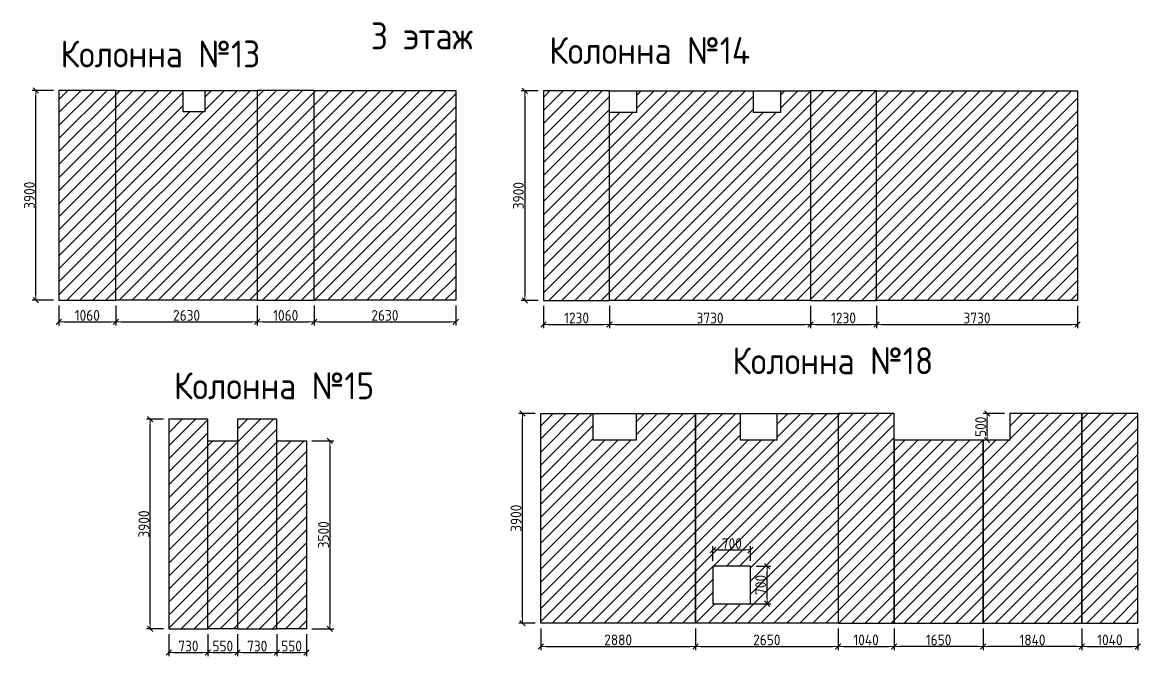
# Model space of a CAD drawing. Header units: millimetres. Extents: x 209 to 1046824, y -248937 to 510758.
# Drawn here: x 435027 to 455822, y 460592 to 472542 of the extents above; entities that cross this region are included whole.
import ezdxf

# ---------------------------------------------------------------- set-up
doc = ezdxf.new("R2010")
doc.units = ezdxf.units.MM
doc.layers.add('$AUDIT_BAD_LAYER1', color=7, linetype='Continuous')
for name, color, linetype, lineweight in [('Основные линии', 7, 'Continuous', 30), ('осново', 7, 'Continuous', 30), ('Размеры', 7, 'Continuous', 15)]:
    doc.layers.add(name, color=color, linetype=linetype, lineweight=lineweight)
doc.styles.add('СПДС', font='isocpeur.ttf', dxfattribs={"width": 0.9})
doc.dimstyles.new('Размера А3', dxfattribs={"dimtxt": 200, "dimasz": 100, "dimexe": 70, "dimexo": 100, "dimgap": 20, "dimtad": 1, "dimdec": 0, "dimrnd": 10, "dimzin": 0, "dimdsep": 46, "dimtxsty": 'СПДС', "dimblk": 'ARROWHEAD_6', "dimcen": 1, "dimclrd": 256, "dimclre": 256, "dimclrt": 256, "dimazin": 0, "dimtfac": 1, "dimtdec": 0, "dimtmove": 2, "dimatfit": 3, "dimfxl": 1, "dimtolj": 1, "dimtzin": 0, "dimarcsym": 0})

# ---------------------------------------------------------------- blocks, each defined once
blk = doc.blocks.new('ARROWHEAD_6')
at = {"color": 0, "linetype": 'Continuous'}
for p, q in [((0, 0), (-1, 0)), ((-0.5, -0.5), (0.5, 0.5))]:
    blk.add_line(p, q, dxfattribs=at)
blk = doc.blocks.new('*D1550')
at = {"layer": 'Defpoints', "color": 0, "lineweight": 30, "transparency": 16777216}
for p in [(444327, 465266), (444666, 465266), (444666, 461366)]:
    blk.add_point(p, dxfattribs=at)
at = {"layer": 'Размеры', "lineweight": -2, "transparency": 16777216}
for p, q in [((444566, 465266), (444257, 465266)), ((444327, 461466), (444327, 465166)), ((444566, 461366), (444257, 461366))]:
    blk.add_line(p, q, dxfattribs=at)
at = {"layer": 'Размеры', "lineweight": -2, "transparency": 16777216, "xscale": 100, "yscale": 100, "zscale": 100}
for p, rotation in [((444327, 465266), 90), ((444327, 461366), 270)]:
    blk.add_blockref('ARROWHEAD_6', p, dxfattribs=dict(at, rotation=rotation))
at = {"layer": 'Размеры', "transparency": 16777216, "insert": (444207, 463316), "char_height": 200, "attachment_point": 5, "rotation": 90, "style": 'СПДС'}
blk.add_mtext('\\A1;3900', dxfattribs=at)
blk = doc.blocks.new('*D1551')
at = {"layer": 'Defpoints', "color": 0, "lineweight": 30, "transparency": 16777216}
for p in [(444666, 461366), (447546, 461366), (447546, 460932)]:
    blk.add_point(p, dxfattribs=at)
at = {"layer": 'Размеры', "lineweight": -2, "transparency": 16777216}
for p, q in [((444666, 461266), (444666, 460862)), ((447546, 461266), (447546, 460862)), ((444766, 460932), (447446, 460932))]:
    blk.add_line(p, q, dxfattribs=at)
at = {"layer": 'Размеры', "lineweight": -2, "transparency": 16777216, "xscale": 100, "yscale": 100, "zscale": 100, "rotation": 180}
blk.add_blockref('ARROWHEAD_6', (444666, 460932), dxfattribs=at)
at = {"layer": 'Размеры', "lineweight": -2, "transparency": 16777216, "xscale": 100, "yscale": 100, "zscale": 100}
blk.add_blockref('ARROWHEAD_6', (447546, 460932), dxfattribs=at)
at = {"layer": 'Размеры', "transparency": 16777216, "insert": (446106, 461052), "char_height": 200, "attachment_point": 5, "style": 'СПДС'}
blk.add_mtext('\\A1;2880', dxfattribs=at)
blk = doc.blocks.new('*D1552')
at = {"layer": 'Defpoints', "color": 0, "lineweight": 30, "transparency": 16777216}
for p in [(448570, 462725), (447870, 462426), (448570, 462426)]:
    blk.add_point(p, dxfattribs=at)
at = {"layer": 'Размеры', "lineweight": -2, "transparency": 16777216}
for p, q in [((447870, 462526), (447870, 462795)), ((447970, 462725), (448470, 462725)), ((448570, 462526), (448570, 462795))]:
    blk.add_line(p, q, dxfattribs=at)
at = {"layer": 'Размеры', "lineweight": -2, "transparency": 16777216, "xscale": 100, "yscale": 100, "zscale": 100, "rotation": 180}
blk.add_blockref('ARROWHEAD_6', (447870, 462725), dxfattribs=at)
at = {"layer": 'Размеры', "lineweight": -2, "transparency": 16777216, "xscale": 100, "yscale": 100, "zscale": 100}
blk.add_blockref('ARROWHEAD_6', (448570, 462725), dxfattribs=at)
at = {"layer": 'Размеры', "transparency": 16777216, "insert": (448220, 462845), "char_height": 200, "attachment_point": 5, "style": 'СПДС'}
blk.add_mtext('\\A1;700', dxfattribs=at)
blk = doc.blocks.new('*D1553')
at = {"layer": 'Defpoints', "color": 0, "lineweight": 30, "transparency": 16777216}
for p in [(448570, 462426), (448876, 462426), (448471, 461726)]:
    blk.add_point(p, dxfattribs=at)
at = {"layer": 'Размеры', "lineweight": -2, "transparency": 16777216}
for p, q in [((448670, 462426), (448946, 462426)), ((448876, 461826), (448876, 462326)), ((448571, 461726), (448946, 461726))]:
    blk.add_line(p, q, dxfattribs=at)
at = {"layer": 'Размеры', "lineweight": -2, "transparency": 16777216, "xscale": 100, "yscale": 100, "zscale": 100}
for p, rotation in [((448876, 462426), 90), ((448876, 461726), 270)]:
    blk.add_blockref('ARROWHEAD_6', p, dxfattribs=dict(at, rotation=rotation))
at = {"layer": 'Размеры', "transparency": 16777216, "insert": (448756, 462076), "char_height": 200, "attachment_point": 5, "rotation": 90, "style": 'СПДС'}
blk.add_mtext('\\A1;700', dxfattribs=at)
blk = doc.blocks.new('*D1554')
at = {"layer": 'Defpoints', "color": 0, "lineweight": 30, "transparency": 16777216}
for p in [(447546, 461366), (450196, 461366), (450196, 460932)]:
    blk.add_point(p, dxfattribs=at)
at = {"layer": 'Размеры', "lineweight": -2, "transparency": 16777216}
for p, q in [((447546, 461266), (447546, 460862)), ((450196, 461266), (450196, 460862)), ((447646, 460932), (450096, 460932))]:
    blk.add_line(p, q, dxfattribs=at)
at = {"layer": 'Размеры', "lineweight": -2, "transparency": 16777216, "xscale": 100, "yscale": 100, "zscale": 100, "rotation": 180}
blk.add_blockref('ARROWHEAD_6', (447546, 460932), dxfattribs=at)
at = {"layer": 'Размеры', "lineweight": -2, "transparency": 16777216, "xscale": 100, "yscale": 100, "zscale": 100}
blk.add_blockref('ARROWHEAD_6', (450196, 460932), dxfattribs=at)
at = {"layer": 'Размеры', "transparency": 16777216, "insert": (448871, 461052), "char_height": 200, "attachment_point": 5, "style": 'СПДС'}
blk.add_mtext('\\A1;2650', dxfattribs=at)
blk = doc.blocks.new('*D1555')
at = {"layer": 'Defpoints', "color": 0, "lineweight": 30, "transparency": 16777216}
for p in [(450196, 461366), (451239, 461366), (451239, 460932)]:
    blk.add_point(p, dxfattribs=at)
at = {"layer": 'Размеры', "lineweight": -2, "transparency": 16777216}
for p, q in [((450196, 461266), (450196, 460862)), ((451239, 461266), (451239, 460862)), ((450296, 460932), (451139, 460932))]:
    blk.add_line(p, q, dxfattribs=at)
at = {"layer": 'Размеры', "lineweight": -2, "transparency": 16777216, "xscale": 100, "yscale": 100, "zscale": 100, "rotation": 180}
blk.add_blockref('ARROWHEAD_6', (450196, 460932), dxfattribs=at)
at = {"layer": 'Размеры', "lineweight": -2, "transparency": 16777216, "xscale": 100, "yscale": 100, "zscale": 100}
blk.add_blockref('ARROWHEAD_6', (451239, 460932), dxfattribs=at)
at = {"layer": 'Размеры', "transparency": 16777216, "insert": (450717, 461052), "char_height": 200, "attachment_point": 5, "style": 'СПДС'}
blk.add_mtext('\\A1;1040', dxfattribs=at)
blk = doc.blocks.new('*D1556')
at = {"layer": 'Defpoints', "color": 0, "lineweight": 30, "transparency": 16777216}
for p in [(451239, 461366), (452892, 461366), (451239, 460932)]:
    blk.add_point(p, dxfattribs=at)
at = {"layer": 'Размеры', "lineweight": -2, "transparency": 16777216}
for p, q in [((451239, 461266), (451239, 460862)), ((452892, 461266), (452892, 460862)), ((452792, 460932), (451339, 460932))]:
    blk.add_line(p, q, dxfattribs=at)
at = {"layer": 'Размеры', "lineweight": -2, "transparency": 16777216, "xscale": 100, "yscale": 100, "zscale": 100, "rotation": 180}
blk.add_blockref('ARROWHEAD_6', (451239, 460932), dxfattribs=at)
at = {"layer": 'Размеры', "lineweight": -2, "transparency": 16777216, "xscale": 100, "yscale": 100, "zscale": 100}
blk.add_blockref('ARROWHEAD_6', (452892, 460932), dxfattribs=at)
at = {"layer": 'Размеры', "transparency": 16777216, "insert": (452066, 461052), "char_height": 200, "attachment_point": 5, "style": 'СПДС'}
blk.add_mtext('\\A1;1650', dxfattribs=at)
blk = doc.blocks.new('*D1557')
at = {"layer": 'Defpoints', "color": 0, "lineweight": 30, "transparency": 16777216}
for p in [(452892, 461366), (454729, 461366), (452892, 460932)]:
    blk.add_point(p, dxfattribs=at)
at = {"layer": 'Размеры', "lineweight": -2, "transparency": 16777216}
for p, q in [((452892, 461266), (452892, 460862)), ((454729, 461266), (454729, 460862)), ((454629, 460932), (452992, 460932))]:
    blk.add_line(p, q, dxfattribs=at)
at = {"layer": 'Размеры', "lineweight": -2, "transparency": 16777216, "xscale": 100, "yscale": 100, "zscale": 100, "rotation": 180}
blk.add_blockref('ARROWHEAD_6', (452892, 460932), dxfattribs=at)
at = {"layer": 'Размеры', "lineweight": -2, "transparency": 16777216, "xscale": 100, "yscale": 100, "zscale": 100}
blk.add_blockref('ARROWHEAD_6', (454729, 460932), dxfattribs=at)
at = {"layer": 'Размеры', "transparency": 16777216, "insert": (453811, 461052), "char_height": 200, "attachment_point": 5, "style": 'СПДС'}
blk.add_mtext('\\A1;1840', dxfattribs=at)
blk = doc.blocks.new('*D1558')
at = {"layer": 'Defpoints', "color": 0, "lineweight": 30, "transparency": 16777216}
for p in [(454729, 461366), (455772, 461366), (455772, 460932)]:
    blk.add_point(p, dxfattribs=at)
at = {"layer": 'Размеры', "lineweight": -2, "transparency": 16777216}
for p, q in [((454729, 461266), (454729, 460862)), ((455772, 461266), (455772, 460862)), ((454829, 460932), (455672, 460932))]:
    blk.add_line(p, q, dxfattribs=at)
at = {"layer": 'Размеры', "lineweight": -2, "transparency": 16777216, "xscale": 100, "yscale": 100, "zscale": 100, "rotation": 180}
blk.add_blockref('ARROWHEAD_6', (454729, 460932), dxfattribs=at)
at = {"layer": 'Размеры', "lineweight": -2, "transparency": 16777216, "xscale": 100, "yscale": 100, "zscale": 100}
blk.add_blockref('ARROWHEAD_6', (455772, 460932), dxfattribs=at)
at = {"layer": 'Размеры', "transparency": 16777216, "insert": (455251, 461052), "char_height": 200, "attachment_point": 5, "style": 'СПДС'}
blk.add_mtext('\\A1;1040', dxfattribs=at)
blk = doc.blocks.new('*D1559')
at = {"layer": 'Defpoints', "color": 0, "lineweight": 30, "transparency": 16777216}
for p in [(452966, 465266), (453392, 465266), (453392, 464770)]:
    blk.add_point(p, dxfattribs=at)
at = {"layer": 'Размеры', "lineweight": -2, "transparency": 16777216}
for p, q in [((453292, 465266), (452896, 465266)), ((452966, 464870), (452966, 465166)), ((453292, 464770), (452896, 464770))]:
    blk.add_line(p, q, dxfattribs=at)
at = {"layer": 'Размеры', "lineweight": -2, "transparency": 16777216, "xscale": 100, "yscale": 100, "zscale": 100}
for p, rotation in [((452966, 465266), 90), ((452966, 464770), 270)]:
    blk.add_blockref('ARROWHEAD_6', p, dxfattribs=dict(at, rotation=rotation))
at = {"layer": 'Размеры', "transparency": 16777216, "insert": (452846, 465018), "char_height": 200, "attachment_point": 5, "rotation": 90, "style": 'СПДС'}
blk.add_mtext('\\A1;500', dxfattribs=at)
blk = doc.blocks.new('*D1560')
at = {"layer": 'Defpoints', "color": 0, "lineweight": 30, "transparency": 16777216}
for p in [(444718, 471268), (444372, 467368), (444718, 467368)]:
    blk.add_point(p, dxfattribs=at)
at = {"layer": 'Размеры', "lineweight": -2, "transparency": 16777216}
for p, q in [((444618, 471268), (444302, 471268)), ((444372, 471168), (444372, 467468)), ((444618, 467368), (444302, 467368))]:
    blk.add_line(p, q, dxfattribs=at)
at = {"layer": 'Размеры', "lineweight": -2, "transparency": 16777216, "xscale": 100, "yscale": 100, "zscale": 100}
for p, rotation in [((444372, 471268), 90), ((444372, 467368), 270)]:
    blk.add_blockref('ARROWHEAD_6', p, dxfattribs=dict(at, rotation=rotation))
at = {"layer": 'Размеры', "transparency": 16777216, "insert": (444252, 469318), "char_height": 200, "attachment_point": 5, "rotation": 90, "style": 'СПДС'}
blk.add_mtext('\\A1;3900', dxfattribs=at)
blk = doc.blocks.new('*D1561')
at = {"layer": 'Defpoints', "color": 0, "lineweight": 30, "transparency": 16777216}
for p in [(444718, 467368), (445948, 467368), (445948, 466922)]:
    blk.add_point(p, dxfattribs=at)
at = {"layer": 'Размеры', "lineweight": -2, "transparency": 16777216}
for p, q in [((444718, 467268), (444718, 466852)), ((445948, 467268), (445948, 466852)), ((444818, 466922), (445848, 466922))]:
    blk.add_line(p, q, dxfattribs=at)
at = {"layer": 'Размеры', "lineweight": -2, "transparency": 16777216, "xscale": 100, "yscale": 100, "zscale": 100, "rotation": 180}
blk.add_blockref('ARROWHEAD_6', (444718, 466922), dxfattribs=at)
at = {"layer": 'Размеры', "lineweight": -2, "transparency": 16777216, "xscale": 100, "yscale": 100, "zscale": 100}
blk.add_blockref('ARROWHEAD_6', (445948, 466922), dxfattribs=at)
at = {"layer": 'Размеры', "transparency": 16777216, "insert": (445333, 467042), "char_height": 200, "attachment_point": 5, "style": 'СПДС'}
blk.add_mtext('\\A1;1230', dxfattribs=at)
blk = doc.blocks.new('*D1562')
at = {"layer": 'Defpoints', "color": 0, "lineweight": 30, "transparency": 16777216}
for p in [(445948, 467368), (449682, 467368), (449682, 466922)]:
    blk.add_point(p, dxfattribs=at)
at = {"layer": 'Размеры', "lineweight": -2, "transparency": 16777216}
for p, q in [((445948, 467268), (445948, 466852)), ((449682, 467268), (449682, 466852)), ((446048, 466922), (449582, 466922))]:
    blk.add_line(p, q, dxfattribs=at)
at = {"layer": 'Размеры', "lineweight": -2, "transparency": 16777216, "xscale": 100, "yscale": 100, "zscale": 100, "rotation": 180}
blk.add_blockref('ARROWHEAD_6', (445948, 466922), dxfattribs=at)
at = {"layer": 'Размеры', "lineweight": -2, "transparency": 16777216, "xscale": 100, "yscale": 100, "zscale": 100}
blk.add_blockref('ARROWHEAD_6', (449682, 466922), dxfattribs=at)
at = {"layer": 'Размеры', "transparency": 16777216, "insert": (447815, 467042), "char_height": 200, "attachment_point": 5, "style": 'СПДС'}
blk.add_mtext('\\A1;3730', dxfattribs=at)
blk = doc.blocks.new('*D1563')
at = {"layer": 'Defpoints', "color": 0, "lineweight": 30, "transparency": 16777216}
for p in [(449682, 467368), (450912, 467368), (450912, 466922)]:
    blk.add_point(p, dxfattribs=at)
at = {"layer": 'Размеры', "lineweight": -2, "transparency": 16777216}
for p, q in [((449682, 467268), (449682, 466852)), ((450912, 467268), (450912, 466852)), ((449782, 466922), (450812, 466922))]:
    blk.add_line(p, q, dxfattribs=at)
at = {"layer": 'Размеры', "lineweight": -2, "transparency": 16777216, "xscale": 100, "yscale": 100, "zscale": 100, "rotation": 180}
blk.add_blockref('ARROWHEAD_6', (449682, 466922), dxfattribs=at)
at = {"layer": 'Размеры', "lineweight": -2, "transparency": 16777216, "xscale": 100, "yscale": 100, "zscale": 100}
blk.add_blockref('ARROWHEAD_6', (450912, 466922), dxfattribs=at)
at = {"layer": 'Размеры', "transparency": 16777216, "insert": (450297, 467042), "char_height": 200, "attachment_point": 5, "style": 'СПДС'}
blk.add_mtext('\\A1;1230', dxfattribs=at)
blk = doc.blocks.new('*D1564')
at = {"layer": 'Defpoints', "color": 0, "lineweight": 30, "transparency": 16777216}
for p in [(450912, 467368), (454646, 467368), (454646, 466922)]:
    blk.add_point(p, dxfattribs=at)
at = {"layer": 'Размеры', "lineweight": -2, "transparency": 16777216}
for p, q in [((450912, 467268), (450912, 466852)), ((454646, 467268), (454646, 466852)), ((451012, 466922), (454546, 466922))]:
    blk.add_line(p, q, dxfattribs=at)
at = {"layer": 'Размеры', "lineweight": -2, "transparency": 16777216, "xscale": 100, "yscale": 100, "zscale": 100, "rotation": 180}
blk.add_blockref('ARROWHEAD_6', (450912, 466922), dxfattribs=at)
at = {"layer": 'Размеры', "lineweight": -2, "transparency": 16777216, "xscale": 100, "yscale": 100, "zscale": 100}
blk.add_blockref('ARROWHEAD_6', (454646, 466922), dxfattribs=at)
at = {"layer": 'Размеры', "transparency": 16777216, "insert": (452779, 467042), "char_height": 200, "attachment_point": 5, "style": 'СПДС'}
blk.add_mtext('\\A1;3730', dxfattribs=at)
blk = doc.blocks.new('*D1565')
at = {"layer": 'Defpoints', "color": 0, "lineweight": 30, "transparency": 16777216}
for p in [(435278, 471275), (435707, 471275), (435707, 467375)]:
    blk.add_point(p, dxfattribs=at)
at = {"layer": 'Размеры', "lineweight": -2, "transparency": 16777216}
for p, q in [((435607, 471275), (435208, 471275)), ((435278, 467475), (435278, 471175)), ((435607, 467375), (435208, 467375))]:
    blk.add_line(p, q, dxfattribs=at)
at = {"layer": 'Размеры', "lineweight": -2, "transparency": 16777216, "xscale": 100, "yscale": 100, "zscale": 100}
for p, rotation in [((435278, 471275), 90), ((435278, 467375), 270)]:
    blk.add_blockref('ARROWHEAD_6', p, dxfattribs=dict(at, rotation=rotation))
at = {"layer": 'Размеры', "transparency": 16777216, "insert": (435158, 469325), "char_height": 200, "attachment_point": 5, "rotation": 90, "style": 'СПДС'}
blk.add_mtext('\\A1;3900', dxfattribs=at)
blk = doc.blocks.new('*D1566')
at = {"layer": 'Defpoints', "color": 0, "lineweight": 30, "transparency": 16777216}
for p in [(435707, 467375), (436764, 467375), (436764, 466970)]:
    blk.add_point(p, dxfattribs=at)
at = {"layer": 'Размеры', "lineweight": -2, "transparency": 16777216}
for p, q in [((435707, 467275), (435707, 466900)), ((436764, 467275), (436764, 466900)), ((435807, 466970), (436664, 466970))]:
    blk.add_line(p, q, dxfattribs=at)
at = {"layer": 'Размеры', "lineweight": -2, "transparency": 16777216, "xscale": 100, "yscale": 100, "zscale": 100, "rotation": 180}
blk.add_blockref('ARROWHEAD_6', (435707, 466970), dxfattribs=at)
at = {"layer": 'Размеры', "lineweight": -2, "transparency": 16777216, "xscale": 100, "yscale": 100, "zscale": 100}
blk.add_blockref('ARROWHEAD_6', (436764, 466970), dxfattribs=at)
at = {"layer": 'Размеры', "transparency": 16777216, "insert": (436235, 467090), "char_height": 200, "attachment_point": 5, "style": 'СПДС'}
blk.add_mtext('\\A1;1060', dxfattribs=at)
blk = doc.blocks.new('*D1567')
at = {"layer": 'Defpoints', "color": 0, "lineweight": 30, "transparency": 16777216}
for p in [(436764, 467375), (439396, 467375), (439396, 466970)]:
    blk.add_point(p, dxfattribs=at)
at = {"layer": 'Размеры', "lineweight": -2, "transparency": 16777216}
for p, q in [((436764, 467275), (436764, 466900)), ((439396, 467275), (439396, 466900)), ((436864, 466970), (439296, 466970))]:
    blk.add_line(p, q, dxfattribs=at)
at = {"layer": 'Размеры', "lineweight": -2, "transparency": 16777216, "xscale": 100, "yscale": 100, "zscale": 100, "rotation": 180}
blk.add_blockref('ARROWHEAD_6', (436764, 466970), dxfattribs=at)
at = {"layer": 'Размеры', "lineweight": -2, "transparency": 16777216, "xscale": 100, "yscale": 100, "zscale": 100}
blk.add_blockref('ARROWHEAD_6', (439396, 466970), dxfattribs=at)
at = {"layer": 'Размеры', "transparency": 16777216, "insert": (438080, 467090), "char_height": 200, "attachment_point": 5, "style": 'СПДС'}
blk.add_mtext('\\A1;2630', dxfattribs=at)
blk = doc.blocks.new('*D1568')
at = {"layer": 'Defpoints', "color": 0, "lineweight": 30, "transparency": 16777216}
for p in [(439396, 467375), (440453, 467375), (440453, 466970)]:
    blk.add_point(p, dxfattribs=at)
at = {"layer": 'Размеры', "lineweight": -2, "transparency": 16777216}
for p, q in [((439396, 467275), (439396, 466900)), ((440453, 467275), (440453, 466900)), ((439496, 466970), (440353, 466970))]:
    blk.add_line(p, q, dxfattribs=at)
at = {"layer": 'Размеры', "lineweight": -2, "transparency": 16777216, "xscale": 100, "yscale": 100, "zscale": 100, "rotation": 180}
blk.add_blockref('ARROWHEAD_6', (439396, 466970), dxfattribs=at)
at = {"layer": 'Размеры', "lineweight": -2, "transparency": 16777216, "xscale": 100, "yscale": 100, "zscale": 100}
blk.add_blockref('ARROWHEAD_6', (440453, 466970), dxfattribs=at)
at = {"layer": 'Размеры', "transparency": 16777216, "insert": (439924, 467090), "char_height": 200, "attachment_point": 5, "style": 'СПДС'}
blk.add_mtext('\\A1;1060', dxfattribs=at)
blk = doc.blocks.new('*D1569')
at = {"layer": 'Defpoints', "color": 0, "lineweight": 30, "transparency": 16777216}
for p in [(440453, 467375), (443085, 467375), (443085, 466970)]:
    blk.add_point(p, dxfattribs=at)
at = {"layer": 'Размеры', "lineweight": -2, "transparency": 16777216}
for p, q in [((440453, 467275), (440453, 466900)), ((443085, 467275), (443085, 466900)), ((440553, 466970), (442985, 466970))]:
    blk.add_line(p, q, dxfattribs=at)
at = {"layer": 'Размеры', "lineweight": -2, "transparency": 16777216, "xscale": 100, "yscale": 100, "zscale": 100, "rotation": 180}
blk.add_blockref('ARROWHEAD_6', (440453, 466970), dxfattribs=at)
at = {"layer": 'Размеры', "lineweight": -2, "transparency": 16777216, "xscale": 100, "yscale": 100, "zscale": 100}
blk.add_blockref('ARROWHEAD_6', (443085, 466970), dxfattribs=at)
at = {"layer": 'Размеры', "transparency": 16777216, "insert": (441769, 467090), "char_height": 200, "attachment_point": 5, "style": 'СПДС'}
blk.add_mtext('\\A1;2630', dxfattribs=at)
blk = doc.blocks.new('*D1574')
at = {"layer": 'Defpoints', "color": 0, "lineweight": 30, "transparency": 16777216}
for p in [(437406, 465158), (437750, 465158), (437750, 461258)]:
    blk.add_point(p, dxfattribs=at)
at = {"layer": 'Размеры', "lineweight": -2, "transparency": 16777216}
for p, q in [((437650, 465158), (437336, 465158)), ((437406, 461358), (437406, 465058)), ((437650, 461258), (437336, 461258))]:
    blk.add_line(p, q, dxfattribs=at)
at = {"layer": 'Размеры', "lineweight": -2, "transparency": 16777216, "xscale": 100, "yscale": 100, "zscale": 100}
for p, rotation in [((437406, 465158), 90), ((437406, 461258), 270)]:
    blk.add_blockref('ARROWHEAD_6', p, dxfattribs=dict(at, rotation=rotation))
at = {"layer": 'Размеры', "transparency": 16777216, "insert": (437286, 463208), "char_height": 200, "attachment_point": 5, "rotation": 90, "style": 'СПДС'}
blk.add_mtext('\\A1;3900', dxfattribs=at)
blk = doc.blocks.new('*D1575')
at = {"layer": 'Defpoints', "color": 0, "lineweight": 30, "transparency": 16777216}
for p in [(440310, 464758), (440310, 461258), (440747, 461258)]:
    blk.add_point(p, dxfattribs=at)
at = {"layer": 'Размеры', "lineweight": -2, "transparency": 16777216}
for p, q in [((440410, 464758), (440817, 464758)), ((440747, 464658), (440747, 461358)), ((440410, 461258), (440817, 461258))]:
    blk.add_line(p, q, dxfattribs=at)
at = {"layer": 'Размеры', "lineweight": -2, "transparency": 16777216, "xscale": 100, "yscale": 100, "zscale": 100}
for p, rotation in [((440747, 464758), 90), ((440747, 461258), 270)]:
    blk.add_blockref('ARROWHEAD_6', p, dxfattribs=dict(at, rotation=rotation))
at = {"layer": 'Размеры', "transparency": 16777216, "insert": (440627, 463008), "char_height": 200, "attachment_point": 5, "rotation": 90, "style": 'СПДС'}
blk.add_mtext('\\A1;3500', dxfattribs=at)
blk = doc.blocks.new('*D1576')
at = {"layer": 'Defpoints', "color": 0, "lineweight": 30, "transparency": 16777216}
for p in [(437750, 461258), (438478, 461258), (438478, 460817)]:
    blk.add_point(p, dxfattribs=at)
at = {"layer": 'Размеры', "lineweight": -2, "transparency": 16777216}
for p, q in [((437750, 461158), (437750, 460747)), ((438478, 461158), (438478, 460747)), ((437850, 460817), (438378, 460817))]:
    blk.add_line(p, q, dxfattribs=at)
at = {"layer": 'Размеры', "lineweight": -2, "transparency": 16777216, "xscale": 100, "yscale": 100, "zscale": 100, "rotation": 180}
blk.add_blockref('ARROWHEAD_6', (437750, 460817), dxfattribs=at)
at = {"layer": 'Размеры', "lineweight": -2, "transparency": 16777216, "xscale": 100, "yscale": 100, "zscale": 100}
blk.add_blockref('ARROWHEAD_6', (438478, 460817), dxfattribs=at)
at = {"layer": 'Размеры', "transparency": 16777216, "insert": (438114, 460937), "char_height": 200, "attachment_point": 5, "style": 'СПДС'}
blk.add_mtext('\\A1;730', dxfattribs=at)
blk = doc.blocks.new('*D1577')
at = {"layer": 'Defpoints', "color": 0, "lineweight": 30, "transparency": 16777216}
for p in [(438478, 461258), (439030, 461258), (439030, 460817)]:
    blk.add_point(p, dxfattribs=at)
at = {"layer": 'Размеры', "lineweight": -2, "transparency": 16777216}
for p, q in [((438478, 461158), (438478, 460747)), ((439030, 461158), (439030, 460747)), ((438578, 460817), (438930, 460817))]:
    blk.add_line(p, q, dxfattribs=at)
at = {"layer": 'Размеры', "lineweight": -2, "transparency": 16777216, "xscale": 100, "yscale": 100, "zscale": 100, "rotation": 180}
blk.add_blockref('ARROWHEAD_6', (438478, 460817), dxfattribs=at)
at = {"layer": 'Размеры', "lineweight": -2, "transparency": 16777216, "xscale": 100, "yscale": 100, "zscale": 100}
blk.add_blockref('ARROWHEAD_6', (439030, 460817), dxfattribs=at)
at = {"layer": 'Размеры', "transparency": 16777216, "insert": (438754, 460937), "char_height": 200, "attachment_point": 5, "style": 'СПДС'}
blk.add_mtext('\\A1;550', dxfattribs=at)
blk = doc.blocks.new('*D1578')
at = {"layer": 'Defpoints', "color": 0, "lineweight": 30, "transparency": 16777216}
for p in [(439030, 461258), (439758, 461258), (439758, 460817)]:
    blk.add_point(p, dxfattribs=at)
at = {"layer": 'Размеры', "lineweight": -2, "transparency": 16777216}
for p, q in [((439030, 461158), (439030, 460747)), ((439758, 461158), (439758, 460747)), ((439130, 460817), (439658, 460817))]:
    blk.add_line(p, q, dxfattribs=at)
at = {"layer": 'Размеры', "lineweight": -2, "transparency": 16777216, "xscale": 100, "yscale": 100, "zscale": 100, "rotation": 180}
blk.add_blockref('ARROWHEAD_6', (439030, 460817), dxfattribs=at)
at = {"layer": 'Размеры', "lineweight": -2, "transparency": 16777216, "xscale": 100, "yscale": 100, "zscale": 100}
blk.add_blockref('ARROWHEAD_6', (439758, 460817), dxfattribs=at)
at = {"layer": 'Размеры', "transparency": 16777216, "insert": (439394, 460937), "char_height": 200, "attachment_point": 5, "style": 'СПДС'}
blk.add_mtext('\\A1;730', dxfattribs=at)
blk = doc.blocks.new('*D1579')
at = {"layer": 'Defpoints', "color": 0, "lineweight": 30, "transparency": 16777216}
for p in [(439758, 461258), (440310, 461258), (440310, 460817)]:
    blk.add_point(p, dxfattribs=at)
at = {"layer": 'Размеры', "lineweight": -2, "transparency": 16777216}
for p, q in [((439758, 461158), (439758, 460747)), ((440310, 461158), (440310, 460747)), ((439858, 460817), (440210, 460817))]:
    blk.add_line(p, q, dxfattribs=at)
at = {"layer": 'Размеры', "lineweight": -2, "transparency": 16777216, "xscale": 100, "yscale": 100, "zscale": 100, "rotation": 180}
blk.add_blockref('ARROWHEAD_6', (439758, 460817), dxfattribs=at)
at = {"layer": 'Размеры', "lineweight": -2, "transparency": 16777216, "xscale": 100, "yscale": 100, "zscale": 100}
blk.add_blockref('ARROWHEAD_6', (440310, 460817), dxfattribs=at)
at = {"layer": 'Размеры', "transparency": 16777216, "insert": (440034, 460937), "char_height": 200, "attachment_point": 5, "style": 'СПДС'}
blk.add_mtext('\\A1;550', dxfattribs=at)

msp = doc.modelspace()

# ---------------------------------------------------------------- hatches: boundary and pattern name
at = {"layer": '$AUDIT_BAD_LAYER1', "true_color": 0x139b48, "transparency": 33554559}
h = msp.add_hatch(dxfattribs=at)
h.set_pattern_fill('ANSI31', color=114, scale=54, style=0)
h.paths.add_polyline_path([(450222.9, 452905.3), (450222.9, 453305.3), (449494.9, 453305.3), (449494.9, 449405.3), (450222.9, 449405.3)])
h.paths.add_polyline_path([(450774.9, 452905.3), (450222.9, 452905.3), (450222.9, 449405.3), (450774.9, 449405.3)])
h.paths.add_polyline_path([(451502.9, 453305.3), (450774.9, 453305.3), (450774.9, 449405.3), (451502.9, 449405.3)])
h.paths.add_polyline_path([(452054.9, 452905.3), (451502.9, 452905.3), (451502.9, 449405.3), (452054.9, 449405.3)])
h.paths.add_polyline_path([(436763.8, 471275.2), (435706.7, 471275.2), (435706.7, 467375.2), (436763.8, 467375.2)])
h.paths.add_polyline_path([(439395.8, 471275.2), (438417.7, 471275.2), (438417.7, 470875.2), (438017.7, 470875.2), (438017.7, 471275.2), (436763.8, 471275.2), (436763.8, 467375.2), (439395.8, 467375.2)])
h.paths.add_polyline_path([(440452.9, 471275.2), (439395.8, 471275.2), (439395.8, 467375.2), (440452.9, 467375.2)])
h.paths.add_polyline_path([(443084.9, 471275.2), (440452.9, 471275.2), (440452.9, 467375.2), (443084.9, 467375.2)])
h.paths.add_polyline_path([(445947.5, 471267.8), (444717.5, 471267.8), (444717.5, 467367.8), (445947.5, 467367.8)])
h.paths.add_polyline_path([(449681.5, 471267.8), (449122.7, 471267.8), (449122.7, 470867.8), (448622.7, 470867.8), (448622.7, 471267.8), (446447.5, 471267.8), (446447.5, 470867.8), (445947.5, 470867.8), (445947.5, 467367.8), (449681.5, 467367.8)])
h.paths.add_polyline_path([(450911.5, 471267.8), (449681.5, 471267.8), (449681.5, 467367.8), (450911.5, 467367.8)])
h.paths.add_polyline_path([(454645.5, 471267.8), (450911.5, 471267.8), (450911.5, 467367.8), (454645.5, 467367.8)])
h.paths.add_polyline_path([(438478.5, 465157.8), (437750.5, 465157.8), (437750.5, 461257.8), (438478.5, 461257.8)])
h.paths.add_polyline_path([(439030.5, 464757.8), (438478.5, 464757.8), (438478.5, 461257.8), (439030.5, 461257.8)])
h.paths.add_polyline_path([(439758.5, 464757.8), (439758.5, 465157.8), (439030.5, 465157.8), (439030.5, 461257.8), (439758.5, 461257.8)])
h.paths.add_polyline_path([(440310.5, 464757.8), (439758.5, 464757.8), (439758.5, 461257.8), (440310.5, 461257.8)])
h.paths.add_polyline_path([(447545.8, 465266.1), (446441, 465266.1), (446441, 464770.3), (445644.7, 464770.3), (445644.7, 465266.1), (444665.8, 465266.1), (444665.8, 461366.1), (447545.8, 461366.1)])
h.paths.add_polyline_path([(450195.8, 465266.1), (449059.8, 465266.1), (449059.8, 464770.3), (448380.7, 464770.3), (448380.7, 465266.1), (447545.8, 465266.1), (447545.8, 461366.1), (450195.8, 461366.1)])
h.paths.add_polyline_path([(448569.9, 462425.8), (448569.9, 461725.8), (447869.9, 461725.8), (447869.9, 462425.8)], flags=16)
h.paths.add_polyline_path([(451239, 464770.3), (451239, 465266.1), (450195.8, 465266.1), (450195.8, 461366.1), (451239, 461366.1)])
h.paths.add_polyline_path([(452892.5, 464770.3), (451239, 464770.3), (451239, 461366.1), (452892.5, 461366.1)])
h.paths.add_polyline_path([(454729.3, 465266.1), (453392.5, 465266.1), (453392.5, 464770.3), (452892.5, 464770.3), (452892.5, 461366.1), (454729.3, 461366.1)])
h.paths.add_polyline_path([(455772.5, 465266.1), (454729.3, 465266.1), (454729.3, 461366.1), (455772.5, 461366.1)])
h.paths.add_polyline_path([(438594.6, 459529.1), (437178.6, 459529.1), (437178.6, 455629.1), (438594.6, 455629.1)])
h.paths.add_polyline_path([(440186.6, 459529.1), (439134.6, 459529.1), (439134.6, 459129.1), (438594.6, 459129.1), (438594.6, 455629.1), (440186.6, 455629.1)])
h.paths.add_polyline_path([(441602.6, 459529.1), (440186.6, 459529.1), (440186.6, 455629.1), (441602.6, 455629.1)])
h.paths.add_polyline_path([(443194.6, 459129.1), (442654.6, 459129.1), (442654.6, 459529.1), (441602.6, 459529.1), (441602.6, 455629.1), (443194.6, 455629.1)])
h.paths.add_polyline_path([(446210.4, 459457.1), (444560.4, 459457.1), (444560.4, 455557.1), (446210.4, 455557.1)])
h.paths.add_polyline_path([(448045.4, 458961.3), (446210.4, 458961.3), (446210.4, 455557.1), (448045.4, 455557.1)])
h.paths.add_polyline_path([(449695.4, 459457.1), (448045.4, 459457.1), (448045.4, 458961.3), (448045.4, 455557.1), (449695.4, 455557.1)])
h.paths.add_polyline_path([(451530.4, 459457.1), (450374.5, 459457.1), (450374.5, 458961.3), (449695.4, 458961.3), (449695.4, 455557.1), (451530.4, 455557.1)])
h.paths.add_polyline_path([(438328.2, 453041), (438328.2, 453441), (437788.2, 453441), (437788.2, 453041), (437788.2, 449541), (438328.2, 449541)])
h.paths.add_polyline_path([(438868.2, 453041), (438868.2, 453441), (438328.2, 453441), (438328.2, 453041), (438328.2, 449541), (438868.2, 449541)])
h.paths.add_polyline_path([(439408.2, 453041), (439408.2, 453441), (438868.2, 453441), (438868.2, 453041), (438868.2, 449541), (439408.2, 449541)])
h.paths.add_polyline_path([(439948.2, 453041), (439408.2, 453041), (439408.2, 449541), (439948.2, 449541)])
h.paths.add_polyline_path([(445136.7, 452949.8), (445136.7, 453349.8), (444408.7, 453349.8), (444408.7, 449449.8), (445136.7, 449449.8)])
h.paths.add_polyline_path([(445688.7, 452949.8), (445136.7, 452949.8), (445136.7, 449449.8), (445688.7, 449449.8)])
h.paths.add_polyline_path([(446416.7, 452949.8), (446416.7, 453349.8), (445688.7, 453349.8), (445688.7, 449449.8), (446416.7, 449449.8)])
h.paths.add_polyline_path([(446968.7, 452949.8), (446416.7, 452949.8), (446416.7, 449449.8), (446968.7, 449449.8)])

# ---------------------------------------------------------------- linework, layer by layer
at = {"layer": 'Основные линии'}
for points in [[(435706.7, 467375.2), (436763.8, 467375.2), (436763.8, 471275.2), (435706.7, 471275.2)], [(436763.8, 467375.2), (436763.8, 471275.2), (439395.8, 471275.2), (439395.8, 467375.2)], [(438017.7, 471275.2), (438417.7, 471275.2), (438417.7, 470875.2), (438017.7, 470875.2)], [(439395.8, 467375.2), (440452.9, 467375.2), (440452.9, 471275.2), (439395.8, 471275.2)], [(440452.9, 467375.2), (440452.9, 471275.2), (443084.9, 471275.2), (443084.9, 467375.2)], [(444717.5, 467367.8), (445947.5, 467367.8), (445947.5, 471267.8), (444717.5, 471267.8)], [(445947.5, 467367.8), (445947.5, 471267.8), (449681.5, 471267.8), (449681.5, 467367.8)], [(445947.5, 471267.8), (446447.5, 471267.8), (446447.5, 470867.8), (445947.5, 470867.8)], [(448622.7, 471267.8), (449122.7, 471267.8), (449122.7, 470867.8), (448622.7, 470867.8)], [(449681.5, 467367.8), (450911.5, 467367.8), (450911.5, 471267.8), (449681.5, 471267.8)], [(450911.5, 467367.8), (450911.5, 471267.8), (454645.5, 471267.8), (454645.5, 467367.8)], [(444665.8, 465266.1), (447545.8, 465266.1), (447545.8, 461366.1), (444665.8, 461366.1)], [(445644.7, 465266.1), (446441, 465266.1), (446441, 464770.3), (445644.7, 464770.3)], [(450195.8, 465266.1), (450195.8, 461366.1), (447545.8, 461366.1), (447545.8, 465266.1)], [(448380.7, 465266.1), (449059.8, 465266.1), (449059.8, 464770.3), (448380.7, 464770.3)], [(450195.8, 461366.1), (451239, 461366.1), (451239, 465266.1), (450195.8, 465266.1)], [(454729.3, 461366.1), (455772.5, 461366.1), (455772.5, 465266.1), (454729.3, 465266.1)], [(437750.5, 461257.8), (438478.5, 461257.8), (438478.5, 465157.8), (437750.5, 465157.8)], [(439030.5, 461257.8), (439758.5, 461257.8), (439758.5, 465157.8), (439030.5, 465157.8)], [(438478.5, 461257.8), (438478.5, 464757.8), (439030.5, 464757.8), (439030.5, 461257.8)], [(439758.5, 461257.8), (439758.5, 464757.8), (440310.5, 464757.8), (440310.5, 461257.8)], [(451239, 464770.3), (451239, 461366.1), (452892.5, 461366.1), (452892.5, 464770.3)], [(447869.9, 461725.8), (448569.9, 461725.8), (448569.9, 462425.8), (447869.9, 462425.8)]]:
    msp.add_lwpolyline(points, close=True, dxfattribs=at)
for points in [[(452892.5, 464770.3), (452892.5, 461366.1), (454729.3, 461366.1), (454729.3, 465266.1), (453392.5, 465266.1)], [(453392.5, 465266.1), (453392.5, 464770.3), (452892.5, 464770.3)]]:
    msp.add_lwpolyline(points, dxfattribs=at)

# ---------------------------------------------------------------- texts
at = {"layer": 'Основные линии', "insert": (441507.6, 472540.8), "char_height": 500, "attachment_point": 1, "style": 'СПДС'}
msp.add_mtext_dynamic_manual_height_columns('3 этаж ', width=2291.008, gutter_width=1622.4, heights=[0], dxfattribs=at)
at = {"layer": 'осново', "char_height": 500, "attachment_point": 1, "style": 'СПДС'}
for s, insert in [('Колонна №14', (444826.4, 472268.3)), ('Колонна №13', (435737.8, 472204)), ('Колонна №18', (448230.2, 466495.8)), ('Колонна №15', (437846.5, 466029.9))]:
    msp.add_mtext_dynamic_manual_height_columns(s, width=3780.915, gutter_width=1678.4, heights=[0], dxfattribs=dict(at, insert=insert))

# ---------------------------------------------------------------- dimensions: what is measured, and where the dimension line sits
at = {"layer": 'Размеры'}
for base, p1, p2, picture, middle in [((435278.3, 471275.2), (435706.7, 467375.2), (435706.7, 471275.2), '*D1565', (435158.3, 469325.2)), ((444371.5, 467367.8), (444717.5, 471267.8), (444717.5, 467367.8), '*D1560', (444251.5, 469317.8)), ((437405.7, 465157.8), (437750.5, 461257.8), (437750.5, 465157.8), '*D1574', (437285.7, 463207.8)), ((444327, 465266.1), (444665.8, 461366.1), (444665.8, 465266.1), '*D1550', (444207, 463316.1)), ((452966.4, 465266.1), (453392.5, 464770.3), (453392.5, 465266.1), '*D1559', (452846.4, 465018.2)), ((440746.9, 461257.8), (440310.5, 464757.8), (440310.5, 461257.8), '*D1575', (440626.9, 463007.8)), ((448875.6, 462425.8), (448471.3, 461725.8), (448569.9, 462425.8), '*D1553', (448755.6, 462075.8))]:
    dim = msp.add_linear_dim(base=base, p1=p1, p2=p2, angle=90, dimstyle='Размера А3', dxfattribs=at)
    dim.commit()
    dim.dimension.update_dxf_attribs({"geometry": picture, "text_midpoint": middle})
for base, p1, p2, picture, middle in [((436763.8, 466969.8), (435706.7, 467375.2), (436763.8, 467375.2), '*D1566', (436235.3, 467089.8)), ((439395.8, 466969.8), (436763.8, 467375.2), (439395.8, 467375.2), '*D1567', (438079.8, 467089.8)), ((440452.9, 466969.8), (439395.8, 467375.2), (440452.9, 467375.2), '*D1568', (439924.3, 467089.8)), ((443084.9, 466969.8), (440452.9, 467375.2), (443084.9, 467375.2), '*D1569', (441768.9, 467089.8)), ((445947.5, 466922.1), (444717.5, 467367.8), (445947.5, 467367.8), '*D1561', (445332.5, 467042.1)), ((449681.5, 466922.1), (445947.5, 467367.8), (449681.5, 467367.8), '*D1562', (447814.5, 467042.1)), ((450911.5, 466922.1), (449681.5, 467367.8), (450911.5, 467367.8), '*D1563', (450296.5, 467042.1)), ((454645.5, 466922.1), (450911.5, 467367.8), (454645.5, 467367.8), '*D1564', (452778.5, 467042.1)), ((448569.9, 462725.1), (447869.9, 462425.8), (448569.9, 462425.8), '*D1552', (448219.9, 462845.1)), ((438478.5, 460816.7), (437750.5, 461257.8), (438478.5, 461257.8), '*D1576', (438114.5, 460936.7)), ((439030.5, 460816.7), (438478.5, 461257.8), (439030.5, 461257.8), '*D1577', (438754.5, 460936.7)), ((439758.5, 460816.7), (439030.5, 461257.8), (439758.5, 461257.8), '*D1578', (439394.5, 460936.7)), ((440310.5, 460816.7), (439758.5, 461257.8), (440310.5, 461257.8), '*D1579', (440034.5, 460936.7)), ((447545.8, 460932.2), (444665.8, 461366.1), (447545.8, 461366.1), '*D1551', (446105.8, 461052.2)), ((450195.8, 460932.2), (447545.8, 461366.1), (450195.8, 461366.1), '*D1554', (448870.8, 461052.2)), ((451239, 460932.2), (450195.8, 461366.1), (451239, 461366.1), '*D1555', (450717.4, 461052.2)), ((451239.0256, 460932.2454), (452892.4834, 461366.0675), (451239.0256, 461366.0675), '*D1556', (452065.7545, 461052.2454)), ((452892.5, 460932.2), (454729.3, 461366.1), (452892.5, 461366.1), '*D1557', (453810.9, 461052.2)), ((455772.5, 460932.2), (454729.3, 461366.1), (455772.5, 461366.1), '*D1558', (455250.9, 461052.2))]:
    dim = msp.add_linear_dim(base=base, p1=p1, p2=p2, dimstyle='Размера А3', dxfattribs=at)
    dim.commit()
    dim.dimension.update_dxf_attribs({"geometry": picture, "text_midpoint": middle})

doc.saveas('drawing.dxf')
